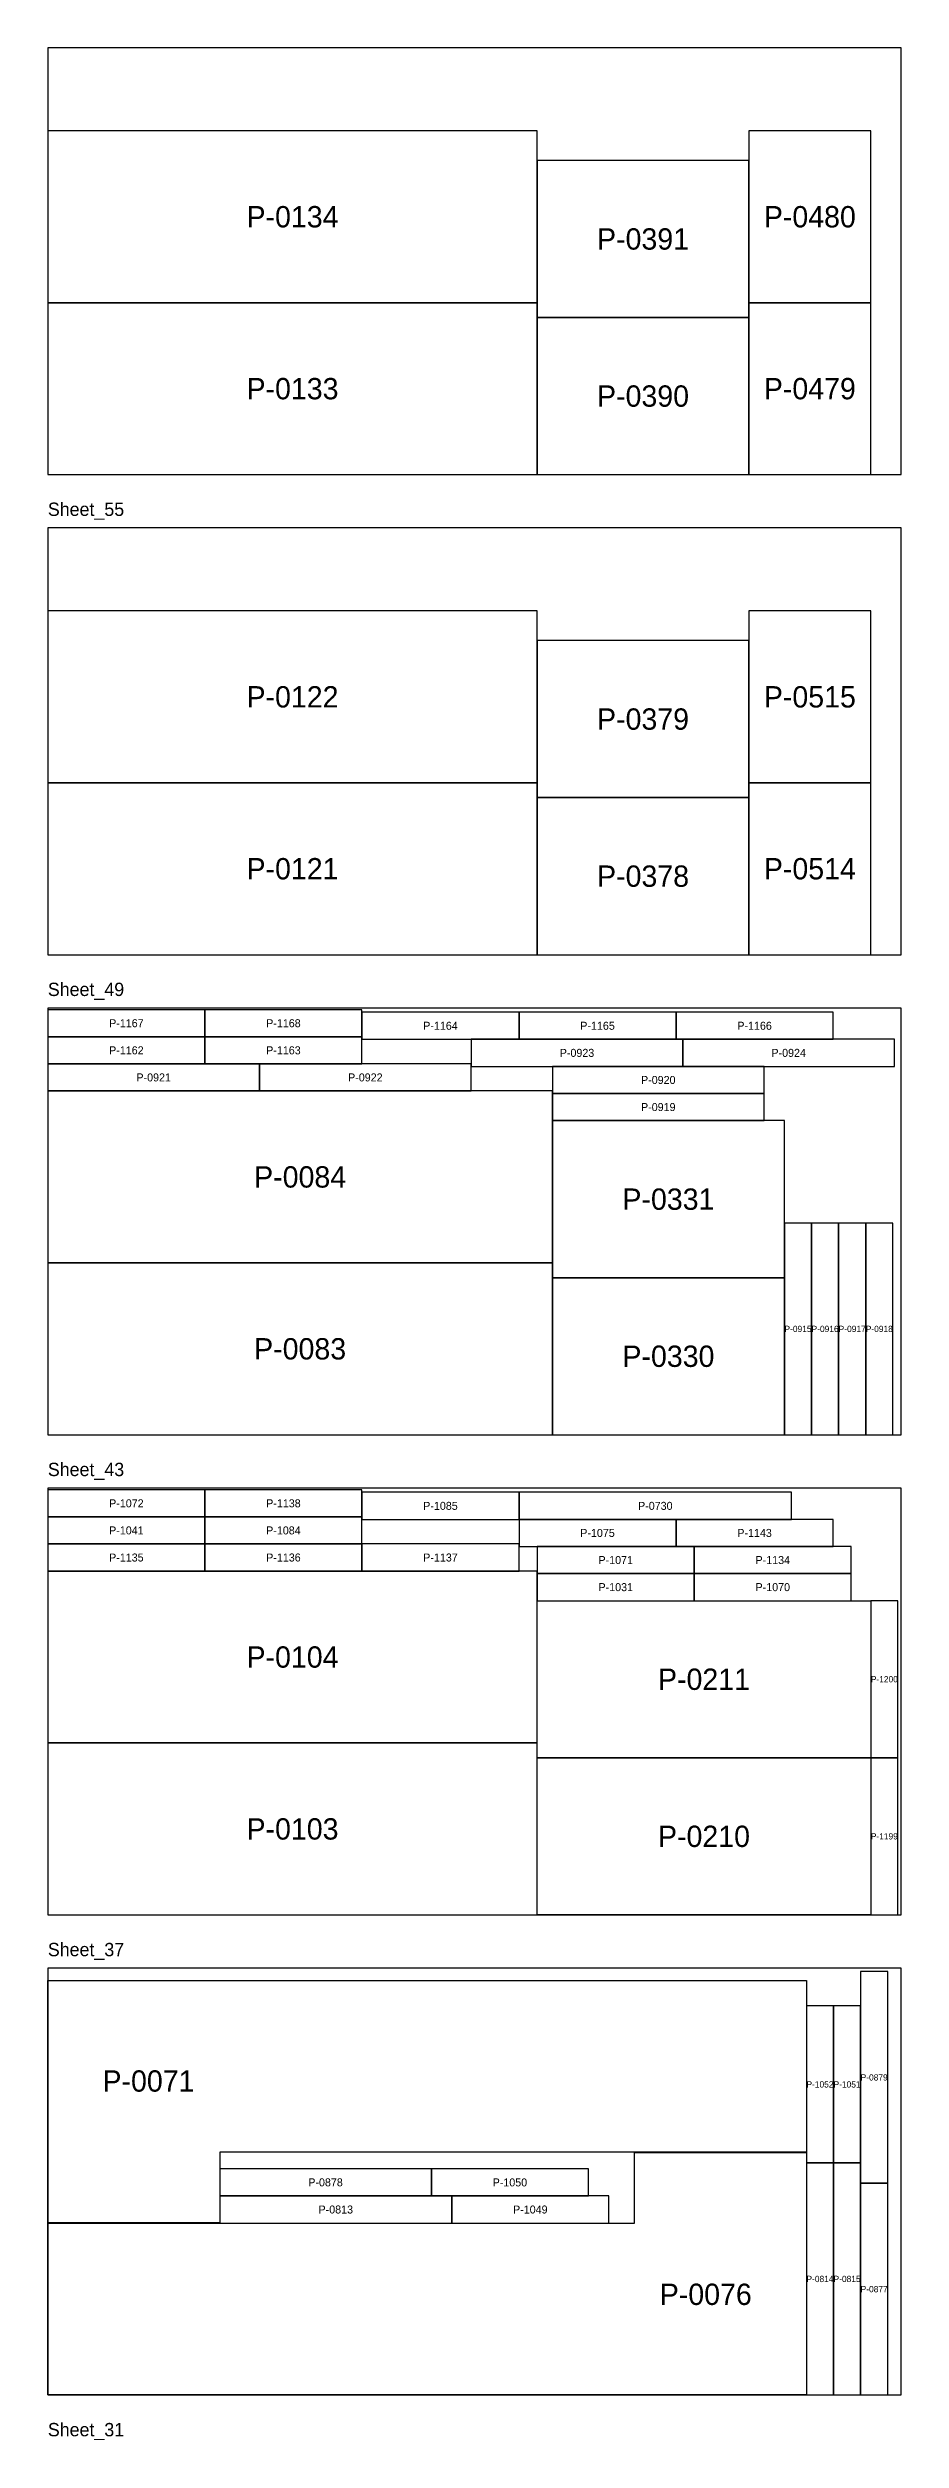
# Model space of a CAD drawing. Header units: millimetres. Extents: x 0 to 20200, y 0 to 37698.
# Drawn here: x 0 to 3200, y 10631 to 19600 of the extents above; entities that cross this region are included whole.
import ezdxf
from ezdxf.enums import TextEntityAlignment as Align

# ---------------------------------------------------------------- set-up
doc = ezdxf.new("R2010")
doc.units = ezdxf.units.MM
doc.layers.add('NESTED_RESULT', color=7, linetype='Continuous')

msp = doc.modelspace()

# ---------------------------------------------------------------- linework, layer by layer
at = {"layer": 'NESTED_RESULT', "color": 1}
for points in [[(0, 18000), (3200, 18000), (3200, 19600), (0, 19600), (0, 18000)], [(0, 16200), (3200, 16200), (3200, 17800), (0, 17800), (0, 16200)], [(0, 14400), (3200, 14400), (3200, 16000), (0, 16000), (0, 14400)], [(0, 12600), (3200, 12600), (3200, 14200), (0, 14200), (0, 12600)], [(0, 10800), (3200, 10800), (3200, 12400), (0, 12400), (0, 10800)]]:
    msp.add_lwpolyline(points, dxfattribs=at)
at = {"layer": 'NESTED_RESULT'}
for points in [[(0, 18644.525), (1835.15, 18644.525), (1835.15, 19289.05), (0, 19289.05), (0, 18644.525)], [(3086.1, 19289.05), (2628.9, 19289.05), (2628.9, 18644.525), (3086.1, 18644.525), (3086.1, 19289.05)], [(1835.15, 18588.9625), (2628.9, 18588.9625), (2628.9, 19177.925), (1835.15, 19177.925), (1835.15, 18588.9625)], [(0, 18000), (1835.15, 18000), (1835.15, 18644.525), (0, 18644.525), (0, 18000)], [(1835.15, 18000), (2628.9, 18000), (2628.9, 18588.9625), (1835.15, 18588.9625), (1835.15, 18000)], [(2628.9, 18000), (3086.1, 18000), (3086.1, 18644.525), (2628.9, 18644.525), (2628.9, 18000)], [(0, 16844.525), (1835.15, 16844.525), (1835.15, 17489.05), (0, 17489.05), (0, 16844.525)], [(2629, 16844.525), (3086.2, 16844.525), (3086.2, 17489.05), (2629, 17489.05), (2629, 16844.525)], [(1835.15, 16788.9625), (2628.9, 16788.9625), (2628.9, 17377.925), (1835.15, 17377.925), (1835.15, 16788.9625)], [(0, 16200), (1835.15, 16200), (1835.15, 16844.525), (0, 16844.525), (0, 16200)], [(1835.25, 16200), (2629, 16200), (2629, 16788.9625), (1835.25, 16788.9625), (1835.25, 16200)], [(2629, 16200), (3086.2, 16200), (3086.2, 16844.525), (2629, 16844.525), (2629, 16200)], [(588.9625, 15892.25), (588.9625, 15993.85), (0, 15993.85), (0, 15892.25), (588.9625, 15892.25)], [(1177.925, 15892.25), (1177.925, 15993.85), (588.9625, 15993.85), (588.9625, 15892.25), (1177.925, 15892.25)], [(1766.8875, 15882.725), (1766.8875, 15984.325), (1177.925, 15984.325), (1177.925, 15882.725), (1766.8875, 15882.725)], [(2355.85, 15882.725), (2355.85, 15984.325), (1766.8875, 15984.325), (1766.8875, 15882.725), (2355.85, 15882.725)], [(2944.8125, 15882.725), (2944.8125, 15984.325), (2355.85, 15984.325), (2355.85, 15882.725), (2944.8125, 15882.725)], [(588.9625, 15790.65), (588.9625, 15892.25), (0, 15892.25), (0, 15790.65), (588.9625, 15790.65)], [(1177.925, 15790.65), (1177.925, 15892.25), (588.9625, 15892.25), (588.9625, 15790.65), (1177.925, 15790.65)], [(1587.5, 15781.125), (2381.25, 15781.125), (2381.25, 15882.725), (1587.5, 15882.725), (1587.5, 15781.125)], [(2381.25, 15781.125), (3175, 15781.125), (3175, 15882.725), (2381.25, 15882.725), (2381.25, 15781.125)], [(0, 15689.05), (793.75, 15689.05), (793.75, 15790.65), (0, 15790.65), (0, 15689.05)], [(793.75, 15689.05), (1587.5, 15689.05), (1587.5, 15790.65), (793.75, 15790.65), (793.75, 15689.05)], [(1892.3, 15679.525), (2686.05, 15679.525), (2686.05, 15781.125), (1892.3, 15781.125), (1892.3, 15679.525)], [(0, 15044.525), (1892.3, 15044.525), (1892.3, 15689.05), (0, 15689.05), (0, 15044.525)], [(1892.3, 15577.925), (2686.05, 15577.925), (2686.05, 15679.525), (1892.3, 15679.525), (1892.3, 15577.925)], [(1892.3, 14988.9625), (2762.25, 14988.9625), (2762.25, 15577.925), (1892.3, 15577.925), (1892.3, 14988.9625)], [(2864, 14400), (2864, 15193.75), (2762.4, 15193.75), (2762.4, 14400), (2864, 14400)], [(2965.6, 14400), (2965.6, 15193.75), (2864, 15193.75), (2864, 14400), (2965.6, 14400)], [(3067.2, 14400), (3067.2, 15193.75), (2965.6, 15193.75), (2965.6, 14400), (3067.2, 14400)], [(3168.8, 14400), (3168.8, 15193.75), (3067.2, 15193.75), (3067.2, 14400), (3168.8, 14400)], [(0, 14400), (1892.3, 14400), (1892.3, 15044.525), (0, 15044.525), (0, 14400)], [(1892.3, 14400), (2762.25, 14400), (2762.25, 14988.9625), (1892.3, 14988.9625), (1892.3, 14400)], [(0, 14193.85), (0, 14092.25), (588.9625, 14092.25), (588.9625, 14193.85), (0, 14193.85)], [(1177.925, 14092.25), (1177.925, 14193.85), (588.9625, 14193.85), (588.9625, 14092.25), (1177.925, 14092.25)], [(1766.8875, 14082.725), (1766.8875, 14184.325), (1177.925, 14184.325), (1177.925, 14082.725), (1766.8875, 14082.725)], [(1766.8875, 14082.725), (2789.2375, 14082.725), (2789.2375, 14184.325), (1766.8875, 14184.325), (1766.8875, 14082.725)], [(588.9625, 13990.65), (588.9625, 14092.25), (0, 14092.25), (0, 13990.65), (588.9625, 13990.65)], [(1177.925, 13990.65), (1177.925, 14092.25), (588.9625, 14092.25), (588.9625, 13990.65), (1177.925, 13990.65)], [(2355.85, 13981.125), (2355.85, 14082.725), (1766.8875, 14082.725), (1766.8875, 13981.125), (2355.85, 13981.125)], [(2944.8125, 13981.125), (2944.8125, 14082.725), (2355.85, 14082.725), (2355.85, 13981.125), (2944.8125, 13981.125)], [(588.9625, 13889.05), (588.9625, 13990.65), (0, 13990.65), (0, 13889.05), (588.9625, 13889.05)], [(1177.925, 13889.05), (1177.925, 13990.65), (588.9625, 13990.65), (588.9625, 13889.05), (1177.925, 13889.05)], [(1766.8875, 13889.05), (1766.8875, 13990.65), (1177.925, 13990.65), (1177.925, 13889.05), (1766.8875, 13889.05)], [(2424.1125, 13879.525), (2424.1125, 13981.125), (1835.15, 13981.125), (1835.15, 13879.525), (2424.1125, 13879.525)], [(2424.1125, 13981.125), (2424.1125, 13879.525), (3013.075, 13879.525), (3013.075, 13981.125), (2424.1125, 13981.125)], [(0, 13244.525), (1835.15, 13244.525), (1835.15, 13889.05), (0, 13889.05), (0, 13244.525)], [(2424.1125, 13777.925), (2424.1125, 13879.525), (1835.15, 13879.525), (1835.15, 13777.925), (2424.1125, 13777.925)], [(3013.075, 13777.925), (3013.075, 13879.525), (2424.1125, 13879.525), (2424.1125, 13777.925), (3013.075, 13777.925)], [(1835.15, 13777.925), (3086.1, 13777.925), (3086.1, 13188.9625), (1835.15, 13188.9625), (1835.15, 13777.925)], [(3086.1, 13188.9625), (3187.7, 13188.9625), (3187.7, 13777.925), (3086.1, 13777.925), (3086.1, 13188.9625)], [(0, 12600), (1835.15, 12600), (1835.15, 13244.525), (0, 13244.525), (0, 12600)], [(1835.15, 13188.9625), (3086.1, 13188.9625), (3086.1, 12600), (1835.15, 12600), (1835.15, 13188.9625)], [(3187.7, 13188.9625), (3086.1, 13188.9625), (3086.1, 12600), (3187.7, 12600), (3187.7, 13188.9625)], [(3149.6, 11593.75), (3149.6, 12387.5), (3048, 12387.5), (3048, 11593.75), (3149.6, 11593.75)], [(0, 12354.5), (2844.8, 12354.5), (2844.8, 11709.975), (644.525, 11709.975), (644.525, 11444.8625), (0, 11444.8625), (0, 11709.975), (0, 12354.5)], [(2844.8, 11669.95), (2946.4, 11669.95), (2946.4, 12258.9125), (2844.8, 12258.9125), (2844.8, 11669.95)], [(2946.4, 11669.95), (3048, 11669.95), (3048, 12258.9125), (2946.4, 12258.9125), (2946.4, 11669.95)], [(2844.8, 10800), (0, 10800), (0, 11444.525), (2200.275, 11444.525), (2200.275, 11709.6375), (2844.8, 11709.6375), (2844.8, 11444.525), (2844.8, 10800)], [(2844.8, 11669.95), (2844.8, 10800), (2946.4, 10800), (2946.4, 11669.95), (2844.8, 11669.95)], [(3048, 10800), (3048, 11669.95), (2946.4, 11669.95), (2946.4, 10800), (3048, 10800)], [(644.525, 11546.375), (1438.275, 11546.375), (1438.275, 11647.975), (644.525, 11647.975), (644.525, 11546.375)], [(2027.2375, 11546.125), (2027.2375, 11647.725), (1438.275, 11647.725), (1438.275, 11546.125), (2027.2375, 11546.125)], [(3149.6, 10800), (3149.6, 11593.75), (3048, 11593.75), (3048, 10800), (3149.6, 10800)], [(644.825, 11444.525), (1514.775, 11444.525), (1514.775, 11546.125), (644.825, 11546.125), (644.825, 11444.525)], [(2103.775, 11444.525), (2103.775, 11546.125), (1514.8125, 11546.125), (1514.8125, 11444.525), (2103.775, 11444.525)]]:
    msp.add_lwpolyline(points, dxfattribs=at)

# ---------------------------------------------------------------- texts
for s, height, p in [('P-0134', 80, (917.575, 18966.7875)), ('P-0480', 80, (2857.5, 18966.7875)), ('P-0391', 80, (2232.025, 18883.44375)), ('P-0133', 80, (917.575, 18322.2625)), ('P-0390', 80, (2232.025, 18294.48125)), ('P-0479', 80, (2857.5, 18322.2625)), ('P-0122', 80, (917.575, 17166.7875)), ('P-0515', 80, (2857.6, 17166.7875)), ('P-0379', 80, (2232.025, 17083.44375)), ('P-0121', 80, (917.575, 16522.2625)), ('P-0378', 80, (2232.125, 16494.48125)), ('P-0514', 80, (2857.6, 16522.2625)), ('P-1167', 30, (294.48125, 15943.05)), ('P-1168', 30, (883.44375, 15943.05)), ('P-1164', 30, (1472.40625, 15933.525)), ('P-1165', 30, (2061.36875, 15933.525)), ('P-1166', 30, (2650.33125, 15933.525)), ('P-1162', 30, (294.48125, 15841.45)), ('P-1163', 30, (883.44375, 15841.45)), ('P-0923', 30, (1984.375, 15831.925)), ('P-0924', 30, (2778.125, 15831.925)), ('P-0921', 30, (396.875, 15739.85)), ('P-0922', 30, (1190.625, 15739.85)), ('P-0920', 30, (2289.175, 15730.325)), ('P-0919', 30, (2289.175, 15628.725)), ('P-0084', 80, (946.15, 15366.7875)), ('P-0331', 80, (2327.275, 15283.44375)), ('P-0915', 23.518519, (2813.2, 14796.875)), ('P-0916', 23.518519, (2914.8, 14796.875)), ('P-0917', 23.518519, (3016.4, 14796.875)), ('P-0918', 23.518519, (3118, 14796.875)), ('P-0083', 80, (946.15, 14722.2625)), ('P-0330', 80, (2327.275, 14694.48125)), ('P-1072', 30, (294.48125, 14143.05)), ('P-1138', 30, (883.44375, 14143.05)), ('P-1085', 30, (1472.40625, 14133.525)), ('P-0730', 30, (2278.0625, 14133.525)), ('P-1041', 30, (294.48125, 14041.45)), ('P-1084', 30, (883.44375, 14041.45)), ('P-1075', 30, (2061.36875, 14031.925)), ('P-1143', 30, (2650.33125, 14031.925)), ('P-1135', 30, (294.48125, 13939.85)), ('P-1136', 30, (883.44375, 13939.85)), ('P-1137', 30, (1472.40625, 13939.85)), ('P-1071', 30, (2129.63125, 13930.325)), ('P-1134', 30, (2718.59375, 13930.325)), ('P-1031', 30, (2129.63125, 13828.725)), ('P-1070', 30, (2718.59375, 13828.725)), ('P-0104', 80, (917.575, 13566.7875)), ('P-0211', 80, (2460.625, 13483.44375)), ('P-1200', 23.518519, (3136.9, 13483.44375)), ('P-0103', 80, (917.575, 12922.2625)), ('P-0210', 80, (2460.625, 12894.48125)), ('P-1199', 23.518519, (3136.9, 12894.48125)), ('P-0071', 80, (377.47773, 11977.12148)), ('P-1052', 23.518519, (2895.6, 11964.43125)), ('P-1051', 23.518519, (2997.2, 11964.43125)), ('P-0879', 23.518519, (3098.8, 11990.625)), ('P-0878', 30, (1041.4, 11597.175)), ('P-1050', 30, (1732.75625, 11596.925)), ('P-0813', 30, (1079.8, 11495.325)), ('P-1049', 30, (1809.29375, 11495.325)), ('P-0076', 80, (2467.32227, 11177.37852)), ('P-0814', 23.518519, (2895.6, 11234.975)), ('P-0815', 23.518519, (2997.2, 11234.975)), ('P-0877', 23.518519, (3098.8, 11196.875))]:
    msp.add_text(s, height=height, dxfattribs=at).set_placement(p, align=Align.MIDDLE_CENTER)
at = {"layer": 'NESTED_RESULT', "color": 1}
for s, p in [('Sheet_55', (0, 17830)), ('Sheet_49', (0, 16030)), ('Sheet_43', (0, 14230)), ('Sheet_37', (0, 12430)), ('Sheet_31', (0, 10630))]:
    msp.add_text(s, height=50, dxfattribs=at).set_placement(p, align=Align.BOTTOM_LEFT)

doc.saveas('drawing.dxf')
